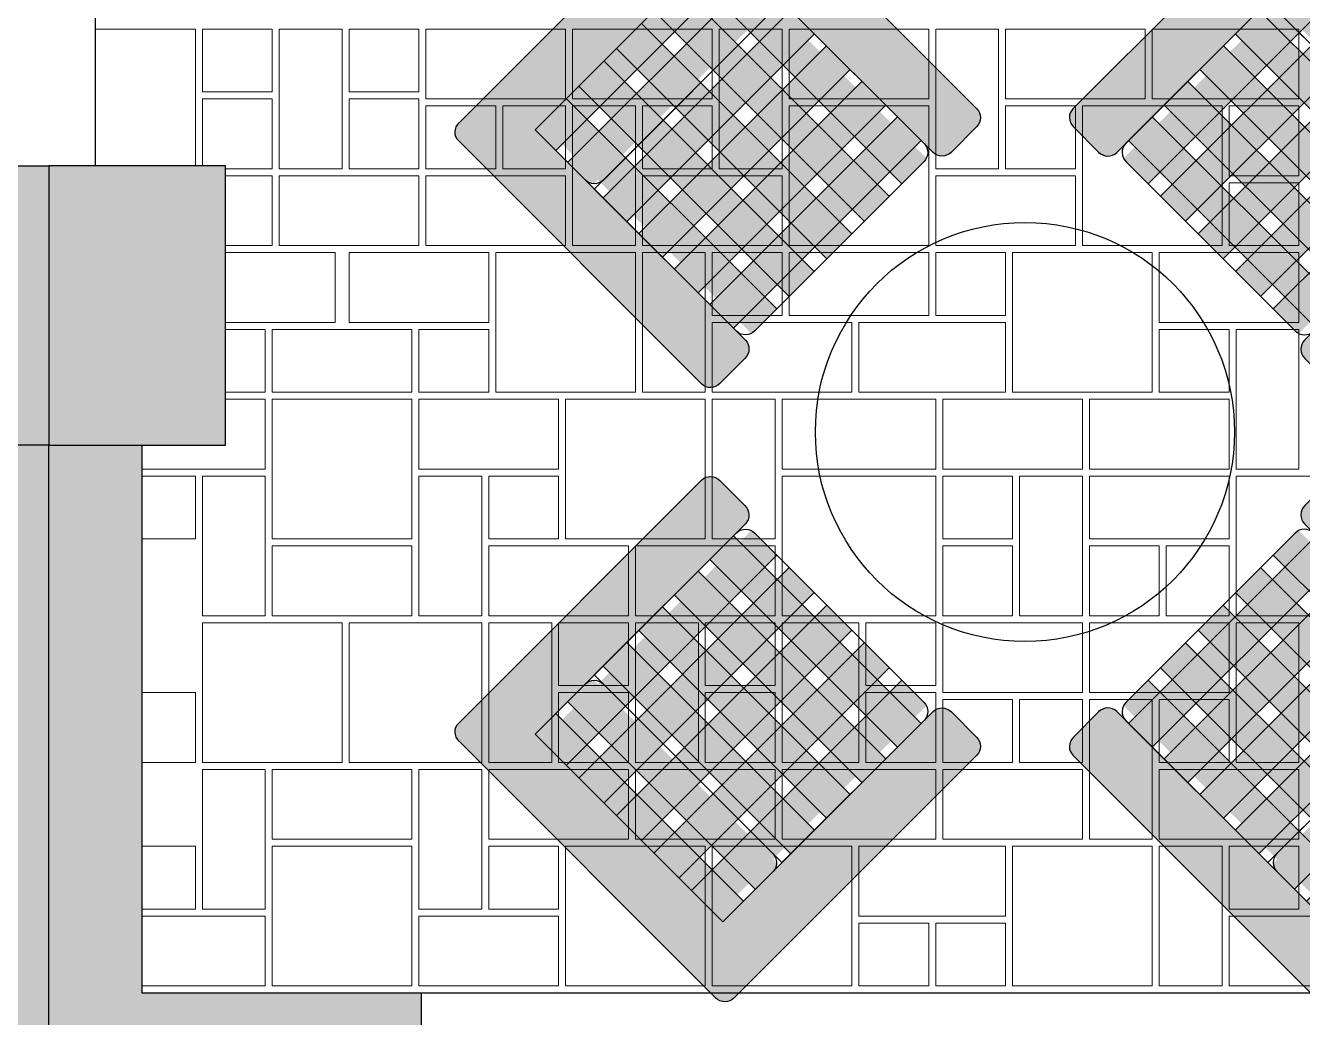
# Model space of a CAD drawing. Header units: millimetres. Extents: x 38613 to 88834, y 14193 to 29607.
# Drawn here: x 47963 to 50706, y 23160 to 25291 of the extents above; entities that cross this region are included whole.
import ezdxf

# ---------------------------------------------------------------- set-up
doc = ezdxf.new("R2010")
doc.units = ezdxf.units.MM
doc.layers.add('Floor', color=7, linetype='Continuous', lineweight=0, true_color=0xd6d6d6)
for name, color, linetype in [('Furn', 34, 'Continuous'), ('furn hatch', 254, 'Continuous'), ('hatch wall', 8, 'Continuous'), ('wall', 5, 'Continuous')]:
    doc.layers.add(name, color=color, linetype=linetype)

# ---------------------------------------------------------------- blocks, each defined once
blk = doc.blocks.new('gad fu')
at = {"layer": 'furn hatch'}
blk.add_hatch(color=256, dxfattribs=at).paths.add_polyline_path([(440, 849.9999999999973, 0.4142135623730596), (410.0000000000036, 879.9999999999973), (330.0000000000073, 880.0000000000045, 0.4142135623731038), (300.0000000000073, 850.0000000000055), (300, 140.0000000000027), (-299.9999999999964, 139.9999999999864), (-300, 309.9999999999873), (-300, 849.9999999999945, 0.4142135623731306), (-330.0000000000036, 879.9999999999945), (-409.9999999999927, 879.9999999999873, 0.4142135623730951), (-439.9999999999927, 849.9999999999873), (-440, 29.99999999999454, 0.4142135623730962), (-410, -5.456968210637569e-12), (410, 4.547473508864641e-12, 0.4142135623730955), (440, 30.00000000000455)])
h = blk.add_hatch(color=256, dxfattribs=at)
h.paths.add_polyline_path([(-200, 809.9999999999827), (-200, 849.9999999999809), (-270, 849.99999999998, 0.08516423317474225), (-280, 848.2842712474421), (-280, 809.9999999999818)])
h.paths.add_polyline_path([(-279.9999999999964, 729.9999999999827), (-280, 689.9999999999809), (-200, 689.9999999999818), (-200.0000000000036, 729.9999999999827)])
h.paths.add_polyline_path([(-279.9999999999964, 609.9999999999827), (-279.9999999999964, 569.9999999999827), (-200, 569.9999999999845), (-200, 609.9999999999827)])
h.paths.add_polyline_path([(-279.9999999999964, 489.9999999999827), (-280.0000000000036, 449.9999999999818), (-200, 449.9999999999845), (-199.9999999999964, 489.9999999999836)])
h.paths.add_polyline_path([(-200, 339.9999999999927), (-200, 449.9999999999827), (-280, 449.9999999999809), (-280, 339.9999999999891)])
h.paths.add_polyline_path([(-270, 339.9999999999882, 0.08516423317474225), (-280, 338.2842712474503), (-280, 139.9999999999873), (-200, 139.99999999999), (-200, 339.9999999999891)])
h = blk.add_hatch(color=256, dxfattribs=at)
h.paths.add_polyline_path([(-160, 849.9999999999836), (-160, 809.9999999999845), (-80, 809.9999999999873), (-80, 849.9999999999845)])
h.paths.add_polyline_path([(-160, 729.9999999999854), (-160, 689.9999999999836), (-80, 689.9999999999864), (-80, 729.9999999999864)])
h.paths.add_polyline_path([(-80, 569.9999999999864), (-80.00000000000364, 609.9999999999864), (-160, 609.9999999999845), (-160, 569.9999999999854)])
h.paths.add_polyline_path([(-80, 449.9999999999873), (-79.99999999999636, 489.9999999999854), (-160.0000000000036, 489.9999999999827), (-159.9999999999964, 449.9999999999845)])
h.paths.add_polyline_path([(-80, 339.9999999999927), (-80, 369.9999999999854), (-160, 369.9999999999845), (-160.0000000000036, 339.99999999999)])
h.paths.add_polyline_path([(-160.0000000000036, 339.99999999999), (-160, 329.9999999999864), (-79.99999999999636, 329.9999999999882), (-79.99999999999636, 339.9999999999927)])
h.paths.add_polyline_path([(-80, 209.9999999999873), (-80, 249.9999999999864), (-160, 249.9999999999845), (-160, 209.9999999999845)])
h = blk.add_hatch(color=256, dxfattribs=at)
h.paths.add_polyline_path([(-40, 249.9999999999873), (-40, 209.9999999999873), (40, 209.9999999999891), (40, 249.9999999999891)])
h.paths.add_polyline_path([(40, 339.9999999999945), (40, 369.9999999999891), (-40, 369.9999999999882), (-39.99999999999636, 339.9999999999936)])
h.paths.add_polyline_path([(-40, 339.99999999999), (-40, 329.9999999999882), (40.00000000000364, 329.99999999999), (40.00000000000364, 339.9999999999945)])
h.paths.add_polyline_path([(40, 449.9999999999891), (40, 489.9999999999882), (-40, 489.9999999999864), (-40.00000000000364, 449.9999999999864)])
h.paths.add_polyline_path([(39.99999999999636, 569.9999999999891), (39.99999999999636, 609.9999999999891), (-40.00000000000364, 609.9999999999864), (-40, 569.9999999999873)])
h.paths.add_polyline_path([(40, 689.9999999999891), (40, 729.9999999999909), (-40, 729.9999999999882), (-40, 689.9999999999854)])
h.paths.add_polyline_path([(-40, 849.9999999999854), (-40, 809.9999999999873), (40, 809.9999999999882), (39.99999999999636, 849.9999999999864)])
h.paths.add_polyline_path([(80.00000000000728, 849.9999999999927), (80.00000000000728, 809.9999999999891), (160, 809.9999999999927), (160, 849.9999999999918)])
h.paths.add_polyline_path([(80.00000000000364, 729.9999999999882), (80.00000000000364, 689.9999999999891), (159.9999999999964, 689.9999999999909), (160, 729.9999999999936)])
h.paths.add_polyline_path([(80, 609.9999999999891), (80.00000000000364, 569.99999999999), (160, 569.9999999999927), (159.9999999999964, 609.9999999999918)])
h.paths.add_polyline_path([(80.00000000000364, 489.9999999999909), (80, 449.9999999999909), (159.9999999999964, 449.99999999999), (159.9999999999927, 489.9999999999918)])
h.paths.add_polyline_path([(160, 339.9999999999964), (160, 369.9999999999918), (80.00000000000364, 369.9999999999909), (80.00000000000728, 339.9999999999955)])
h.paths.add_polyline_path([(160, 329.9999999999927), (160.0000000000036, 339.9999999999955), (80.00000000000364, 339.9999999999955), (80.00000000000728, 329.9999999999909)])
h.paths.add_polyline_path([(160, 209.9999999999918), (160, 249.9999999999918), (80.00000000000364, 249.9999999999909), (79.99999999999636, 209.99999999999)])
h.paths.add_polyline_path([(279.9999999999964, 209.9999999999936), (280, 249.9999999999955), (199.9999999999964, 249.9999999999927), (200.0000000000073, 209.9999999999936)])
h.paths.add_polyline_path([(199.9999999999964, 339.9999999999955), (199.9999999999964, 329.9999999999927), (280, 329.9999999999964), (280, 338.2842712474594, 0.08516423317474225), (270, 339.9999999999973)])
h.paths.add_polyline_path([(270, 339.9999999999973), (280.0000000000036, 339.9999999999945), (280, 369.9999999999936), (199.9999999999964, 369.9999999999918), (200, 339.9999999999973)])
h.paths.add_polyline_path([(279.9999999999964, 449.9999999999945), (279.9999999999891, 489.9999999999945), (200, 489.9999999999927), (200, 449.9999999999918)])
h.paths.add_polyline_path([(200, 569.9999999999927), (200, 489.9999999999909), (280, 489.9999999999936), (279.9999999999964, 569.9999999999936)])
h.paths.add_polyline_path([(280, 569.9999999999945), (280, 609.9999999999945), (199.9999999999964, 609.9999999999927), (200, 569.9999999999927)])
h.paths.add_polyline_path([(200, 729.9999999999945), (199.9999999999964, 689.9999999999909), (280, 689.9999999999945), (280.0000000000036, 729.9999999999964)])
h.paths.add_polyline_path([(280, 809.9999999999945), (280, 848.2842712474585, 0.08516423317467912), (270.0000000000073, 849.9999999999945), (200, 849.9999999999936), (200.0000000000036, 809.9999999999927)])
h = blk.add_hatch(color=256, dxfattribs=at)
h.paths.add_polyline_path([(279.9999999999964, 489.9999999999927), (300, 489.9999999999945), (300, 569.9999999999955), (280, 569.9999999999964)])
h.paths.add_polyline_path([(280.0000000000036, 569.9999999999945), (200, 569.9999999999909), (200, 489.9999999999927), (280, 489.9999999999955)])
h.paths.add_polyline_path([(200, 569.9999999999927), (159.9999999999964, 569.9999999999909), (160, 489.9999999999909), (199.9999999999964, 489.9999999999927)])
h.paths.add_polyline_path([(159.9999999999927, 569.9999999999918), (80, 569.9999999999891), (80, 489.9999999999882), (159.9999999999964, 489.99999999999)])
h.paths.add_polyline_path([(79.99999999999636, 569.99999999999), (40, 569.9999999999891), (39.99999999999636, 489.9999999999864), (80.00000000000728, 489.99999999999)])
h.paths.add_polyline_path([(40.00000000000364, 569.99999999999), (-39.99999999999636, 569.9999999999891), (-40, 489.9999999999864), (40.00000000000364, 489.9999999999891)])
h.paths.add_polyline_path([(-39.99999999999272, 569.9999999999882), (-79.99999999999636, 569.9999999999891), (-80, 489.9999999999854), (-40, 489.9999999999864)])
h.paths.add_polyline_path([(-79.99999999999272, 569.9999999999864), (-160.0000000000036, 569.9999999999827), (-160, 489.9999999999836), (-79.99999999999636, 489.9999999999864)])
h.paths.add_polyline_path([(-159.9999999999964, 569.9999999999845), (-200.0000000000036, 569.9999999999827), (-200.0000000000036, 489.9999999999818), (-160, 489.9999999999827)])
h.paths.add_polyline_path([(-200.0000000000109, 569.9999999999836), (-279.9999999999964, 569.9999999999818), (-280, 489.99999999998), (-200.0000000000036, 489.9999999999809)])
h.paths.add_polyline_path([(-279.9999999999927, 569.9999999999818), (-299.9999999999964, 569.9999999999809), (-300, 489.99999999998), (-280, 489.9999999999791)])
h.paths.add_polyline_path([(-300, 609.9999999999809), (-280, 609.9999999999818), (-280, 689.9999999999827), (-300, 689.99999999998)])
h.paths.add_polyline_path([(-280, 609.9999999999818), (-200.0000000000036, 609.9999999999827), (-200.0000000000036, 689.9999999999827), (-280, 689.9999999999818)])
h.paths.add_polyline_path([(-200, 609.9999999999836), (-160, 609.9999999999845), (-159.9999999999964, 689.9999999999864), (-200.0000000000036, 689.9999999999845)])
h.paths.add_polyline_path([(-160, 609.9999999999845), (-79.99999999999636, 609.9999999999882), (-80, 689.9999999999854), (-160, 689.9999999999836)])
h.paths.add_polyline_path([(-39.99999999999636, 689.9999999999864), (-79.99999999999636, 689.9999999999854), (-80, 609.9999999999854), (-40, 609.9999999999854)])
h.paths.add_polyline_path([(40.00000000000728, 689.9999999999882), (-39.99999999999636, 689.9999999999882), (-40, 609.9999999999873), (40.00000000000364, 609.9999999999882)])
h.paths.add_polyline_path([(40, 609.9999999999891), (79.99999999999636, 609.9999999999882), (79.99999999999636, 689.99999999999), (40, 689.9999999999891)])
h.paths.add_polyline_path([(80, 609.99999999999), (159.9999999999964, 609.9999999999927), (160, 689.9999999999918), (80.00000000000364, 689.99999999999)])
h.paths.add_polyline_path([(200, 689.9999999999918), (159.9999999999964, 689.99999999999), (160.0000000000036, 609.9999999999936), (200, 609.9999999999936)])
h.paths.add_polyline_path([(200, 609.9999999999927), (280, 609.9999999999955), (280.0000000000036, 689.9999999999964), (200, 689.9999999999927)])
h.paths.add_polyline_path([(299.9999999999927, 689.9999999999936), (279.9999999999964, 689.9999999999936), (280, 609.9999999999964), (300, 609.9999999999955)])
h.paths.add_polyline_path([(300.0000000000036, 809.9999999999936), (279.9999999999964, 809.9999999999927), (280, 729.9999999999945), (300, 729.9999999999955)])
h.paths.add_polyline_path([(279.9999999999964, 809.9999999999936), (200, 809.9999999999927), (200, 729.9999999999927), (280, 729.9999999999964)])
h.paths.add_polyline_path([(159.9999999999927, 729.9999999999918), (200.0000000000036, 729.9999999999918), (200, 809.9999999999909), (159.9999999999964, 809.9999999999891)])
h.paths.add_polyline_path([(160.0000000000036, 809.99999999999), (80.00000000000364, 809.9999999999882), (80.00000000000364, 729.9999999999909), (159.9999999999964, 729.9999999999909)])
h.paths.add_polyline_path([(80.00000000000364, 809.9999999999909), (40, 809.9999999999891), (40, 729.9999999999882), (80.00000000000728, 729.9999999999909)])
h.paths.add_polyline_path([(40, 809.9999999999873), (-40, 809.9999999999854), (-40, 729.9999999999882), (40, 729.99999999999)])
h.paths.add_polyline_path([(-40, 809.9999999999882), (-80, 809.9999999999873), (-80, 729.9999999999864), (-39.99999999999636, 729.9999999999891)])
h.paths.add_polyline_path([(-80, 729.9999999999882), (-80, 809.9999999999873), (-160, 809.9999999999854), (-160, 729.9999999999836)])
h.paths.add_polyline_path([(-200, 729.9999999999845), (-160, 729.9999999999864), (-160, 809.9999999999864), (-200.0000000000036, 809.9999999999864)])
h.paths.add_polyline_path([(-199.9999999999964, 809.9999999999845), (-279.9999999999927, 809.9999999999827), (-279.9999999999927, 729.9999999999827), (-200, 729.9999999999854)])
h.paths.add_polyline_path([(-279.9999999999964, 809.9999999999809), (-300, 809.99999999998), (-300, 729.9999999999809), (-279.9999999999964, 729.9999999999836)])
h = blk.add_hatch(color=256, dxfattribs=at)
h.paths.add_polyline_path([(-279.9999999999964, 209.9999999999827), (-300, 209.9999999999791), (-300, 139.9999999999873), (-280, 139.9999999999873)])
h.paths.add_polyline_path([(-200.0000000000036, 209.9999999999836), (-280, 209.9999999999809), (-280, 139.9999999999864), (-200, 139.9999999999891)])
h.paths.add_polyline_path([(-160, 209.9999999999845), (-200.0000000000036, 209.9999999999836), (-200, 139.9999999999891), (-160.0000000000036, 139.9999999999891)])
h.paths.add_polyline_path([(-79.99999999999636, 209.9999999999873), (-160.0000000000036, 209.9999999999845), (-160, 139.99999999999), (-79.99999999999636, 139.9999999999945)])
h.paths.add_polyline_path([(-39.99999999999636, 209.9999999999873), (-79.99999999999636, 209.9999999999882), (-80, 139.9999999999927), (-40, 139.9999999999936)])
h.paths.add_polyline_path([(40.00000000000364, 209.9999999999882), (-39.99999999999636, 209.9999999999873), (-40, 139.9999999999927), (40, 139.9999999999973)])
h.paths.add_polyline_path([(80.00000000000364, 209.9999999999909), (40, 209.99999999999), (39.99999999999636, 139.9999999999964), (79.99999999999636, 139.9999999999982)])
h.paths.add_polyline_path([(160, 209.9999999999909), (80.00000000000364, 209.9999999999891), (80, 139.9999999999973), (160, 140.0000000000009)])
h.paths.add_polyline_path([(200, 209.9999999999927), (159.9999999999964, 209.9999999999909), (160, 139.9999999999991), (200, 140.0000000000009)])
h.paths.add_polyline_path([(280.0000000000073, 209.9999999999955), (200, 209.9999999999927), (200.0000000000036, 140.0000000000018), (280, 140.0000000000036)])
h.paths.add_polyline_path([(300.0000000000036, 209.9999999999955), (279.9999999999964, 209.9999999999945), (280, 140.0000000000036), (299.9999999999964, 140.0000000000055)])
h.paths.add_polyline_path([(300.0000000000036, 309.9999999999973, 0.1844830881382222), (292.3606797750035, 329.9999999999945), (280, 329.9999999999936), (280.0000000000036, 249.9999999999936), (299.9999999999964, 249.9999999999945)])
h.paths.add_polyline_path([(280.0000000000036, 329.9999999999945), (200, 329.9999999999918), (199.9999999999964, 249.9999999999918), (280, 249.9999999999936)])
h.paths.add_polyline_path([(200.0000000000036, 329.9999999999936), (159.9999999999964, 329.9999999999927), (160.0000000000036, 249.9999999999927), (199.9999999999964, 249.9999999999927)])
h.paths.add_polyline_path([(160.0000000000036, 329.9999999999927), (80.00000000000364, 329.9999999999909), (80, 249.99999999999), (160, 249.9999999999918)])
h.paths.add_polyline_path([(80.00000000000364, 329.9999999999891), (40, 329.9999999999882), (40.00000000000364, 249.99999999999), (80, 249.9999999999909)])
h.paths.add_polyline_path([(-40, 329.9999999999873), (-80, 329.9999999999864), (-80, 249.9999999999882), (-40, 249.9999999999882)])
h.paths.add_polyline_path([(40.00000000000364, 329.99999999999), (-39.99999999999636, 329.9999999999891), (-40, 249.9999999999864), (40, 249.9999999999882)])
h.paths.add_polyline_path([(-80, 329.9999999999864), (-160, 329.9999999999845), (-159.9999999999964, 249.9999999999854), (-80, 249.9999999999864)])
h.paths.add_polyline_path([(-160.0000000000036, 329.9999999999845), (-200.0000000000036, 329.9999999999827), (-199.9999999999964, 249.9999999999845), (-160.0000000000036, 249.9999999999854)])
h.paths.add_polyline_path([(-200.0000000000036, 329.9999999999836), (-280, 329.9999999999809), (-279.9999999999964, 249.9999999999818), (-200, 249.9999999999836)])
h.paths.add_polyline_path([(-280, 329.9999999999818), (-292.3606797750035, 329.9999999999809, 0.1844830881381789), (-300, 309.9999999999873), (-299.9999999999964, 249.9999999999818), (-279.9999999999927, 249.9999999999818)])
h.paths.add_polyline_path([(-280, 449.9999999999809), (-300, 449.99999999998), (-300.0000000000036, 369.9999999999818), (-279.9999999999964, 369.9999999999836)])
h.paths.add_polyline_path([(-200.0000000000036, 449.9999999999836), (-280, 449.9999999999818), (-279.9999999999964, 369.9999999999836), (-200, 369.9999999999854)])
h.paths.add_polyline_path([(-160.0000000000036, 449.9999999999836), (-200.0000000000036, 449.9999999999836), (-200.0000000000073, 369.9999999999836), (-160, 369.9999999999836)])
h.paths.add_polyline_path([(-79.99999999999272, 449.9999999999864), (-160.0000000000036, 449.9999999999836), (-160.0000000000036, 369.9999999999854), (-80, 369.9999999999873)])
h.paths.add_polyline_path([(-39.99999999999636, 449.9999999999854), (-79.99999999999636, 449.9999999999845), (-79.99999999999636, 369.9999999999864), (-40, 369.9999999999864)])
h.paths.add_polyline_path([(40.00000000000364, 449.9999999999882), (-39.99999999999636, 449.9999999999882), (-39.99999999999272, 369.9999999999891), (40, 369.99999999999)])
h.paths.add_polyline_path([(160.0000000000036, 449.9999999999909), (80.00000000000364, 449.9999999999891), (80.00000000000728, 369.9999999999909), (160, 369.9999999999909)])
h.paths.add_polyline_path([(80.00000000000728, 449.9999999999891), (40.00000000000364, 449.9999999999891), (40.00000000000364, 369.9999999999891), (80.00000000000364, 369.9999999999891)])
h.paths.add_polyline_path([(200.0000000000036, 449.9999999999936), (159.9999999999964, 449.9999999999918), (160, 369.9999999999918), (199.9999999999964, 369.9999999999918)])
h.paths.add_polyline_path([(280, 449.9999999999936), (199.9999999999964, 449.9999999999918), (199.9999999999964, 369.9999999999927), (280, 369.9999999999955)])
h.paths.add_polyline_path([(300.0000000000036, 449.9999999999945), (279.9999999999964, 449.9999999999936), (279.9999999999964, 369.9999999999955), (300, 369.9999999999936)])
at = {"color": 0}
for points in [[(-300, 139.9999999999873), (-300, 849.9999999999945, 0.414213562373095), (-330, 879.9999999999945), (-409.9999999999927, 879.9999999999873, 0.414213562373095), (-439.9999999999927, 849.9999999999873), (-440, 29.99999999999454, 0.4142135623730962), (-410, -5.456968210637569e-12), (410, 4.547473508864641e-12, 0.4142135623730955), (440, 30.00000000000455), (440, 849.9999999999973, 0.414213562373095), (410, 879.9999999999973), (330.0000000000073, 880.0000000000045, 0.4142135623731127), (300.0000000000073, 850.0000000000045), (300, 140.0000000000045), (-300, 139.9999999999873), (-300, 849.9999999999945)], [(-300, 339.9999999999873), (270, 339.9999999999973, -0.414213562373095), (300, 309.9999999999973), (300, 140.0000000000045), (-300, 139.9999999999873), (-300, 309.9999999999873, -0.4142135623730951), (-270, 339.9999999999873), (300, 339.9999999999873), (300.0000000000073, 819.9999999999945, 0.4142135623730987), (270.0000000000073, 849.9999999999945), (-270, 849.99999999998, 0.414213562373095), (-300, 819.99999999998), (-300, 339.9999999999873)]]:
    blk.add_lwpolyline(points, format="xyb", dxfattribs=at)
at = {"layer": 'furn hatch'}
for p, q in [((-200, 849.9999999999827), (-200, 139.9999999999909)), ((-160, 849.9999999999836), (-160, 139.9999999999918)), ((-80, 849.9999999999854), (-80, 139.9999999999945)), ((-40, 849.9999999999854), (-40, 139.9999999999945)), ((40, 849.9999999999882), (40, 139.9999999999964)), ((80, 849.9999999999891), (80, 139.9999999999973)), ((160, 849.9999999999909), (160, 140)), ((200, 849.9999999999918), (200, 140.0000000000009)), ((300.0000000000073, 809.9999999999945), (-300, 809.9999999999809)), ((300.0000000000073, 729.9999999999945), (-300, 729.9999999999809)), ((300.0000000000073, 689.9999999999945), (-300, 689.9999999999809)), ((300.0000000000036, 609.9999999999945), (-300, 609.9999999999809)), ((300.0000000000036, 569.9999999999945), (-300, 569.9999999999809)), ((300.0000000000036, 489.9999999999945), (-300, 489.9999999999809)), ((300.0000000000036, 449.9999999999945), (-300, 449.9999999999809)), ((300.0000000000036, 369.9999999999945), (-300, 369.9999999999809)), ((300, 249.9999999999945), (-300, 249.9999999999809)), ((-300, 209.99999999998), (300, 209.9999999999936))]:
    blk.add_line(p, q, dxfattribs=at)

msp = doc.modelspace()

# ---------------------------------------------------------------- hatches: boundary and pattern name
at = {"layer": 'hatch wall', "true_color": 0x4a4a4a}
h = msp.add_hatch(color=251, dxfattribs=at)
h.paths.add_polyline_path([(48013.32999292265, 24389.64983081612), (48393.14487163311, 24389.64983081612), (48393.14487163311, 24989.64983081612), (48013.3299929227, 24989.64983081613)])
h.paths.add_polyline_path([(48013.32999292269, 24389.64983081612), (47633.51511421223, 24389.64983081613), (47633.51511421224, 24989.64983081613), (48013.3299929227, 24989.64983081613)])
for points in [[(46813.32999292262, 14913.32306686721), (48013.32999292262, 14913.3230668672), (48013.32999292269, 24389.64983081612), (47813.32999292272, 24389.64983081612), (47813.32999292271, 23213.3230668672), (47213.32999292271, 23213.32306686721), (47213.32999292271, 23013.32306686724), (47813.32999292271, 23013.32306686723), (47813.32999292262, 15113.32306686721), (46813.32999292262, 15113.32306686721)], [(49213.32999292262, 14913.3230668672), (48013.32999292262, 14913.3230668672), (48013.32999292265, 24389.64983081612), (48213.32999292262, 24389.64983081612), (48213.32999292262, 23213.3230668672), (48813.32999292262, 23213.3230668672), (48813.32999292262, 23013.32306686723), (48213.32999292262, 23013.32306686723), (48213.32999292262, 15113.3230668672), (49213.32999292262, 15113.3230668672)]]:
    msp.add_hatch(color=251, dxfattribs=at).paths.add_polyline_path(points)

# ---------------------------------------------------------------- linework, layer by layer
msp.add_line((48113.32999292262, 24989.64983081612), (48113.32999292261, 28387.19888349523))
at = {"layer": 'Floor'}
for points in [[(48113.32999292262, 25283.3230668672), (48328.32999292265, 25283.3230668672)], [(48328.32999292265, 25283.3230668672), (48328.32999292265, 24989.64983081612)], [(48493.32999292265, 25283.3230668672), (48343.32999292265, 25283.3230668672), (48343.32999292265, 25148.3230668672), (48493.32999292265, 25148.3230668672), (48493.32999292265, 25283.3230668672)], [(48643.32999292262, 25283.3230668672), (48643.32999292262, 24983.3230668672), (48508.32999292262, 24983.3230668672), (48508.32999292262, 25283.3230668672), (48643.32999292262, 25283.3230668672)], [(48808.32999292262, 25283.3230668672), (48658.32999292262, 25283.3230668672), (48658.32999292262, 25148.3230668672), (48808.32999292262, 25148.3230668672), (48808.32999292262, 25283.3230668672)], [(48823.32999292265, 25283.3230668672), (49123.32999292265, 25283.3230668672), (49123.32999292265, 25133.3230668672), (48823.32999292265, 25133.3230668672), (48823.32999292265, 25283.3230668672)], [(49138.32999292262, 25283.3230668672), (49438.32999292262, 25283.3230668672), (49438.32999292262, 25133.3230668672), (49138.32999292262, 25133.3230668672), (49138.32999292262, 25283.3230668672)], [(49453.32999292262, 25283.3230668672), (49453.32999292262, 24983.3230668672), (49588.32999292262, 24983.3230668672), (49588.32999292262, 25283.3230668672), (49453.32999292262, 25283.3230668672)], [(49603.32999292262, 25133.3230668672), (49903.32999292262, 25133.3230668672), (49903.32999292262, 25283.3230668672), (49603.32999292262, 25283.3230668672), (49603.32999292262, 25133.3230668672)], [(50053.32999292262, 25283.3230668672), (50053.32999292262, 24983.3230668672), (49918.32999292262, 24983.3230668672), (49918.32999292262, 25283.3230668672), (50053.32999292262, 25283.3230668672)], [(50368.32999292262, 25283.3230668672), (50068.32999292262, 25283.3230668672), (50068.32999292262, 25133.3230668672), (50368.32999292262, 25133.3230668672), (50368.32999292262, 25283.3230668672)], [(50698.32999292262, 25283.3230668672), (50383.32999292262, 25283.3230668672), (50383.32999292262, 25133.3230668672), (50698.32999292262, 25133.3230668672), (50698.32999292262, 25283.3230668672)], [(48343.32999292265, 24989.64983081612), (48343.32999292265, 25133.3230668672), (48493.32999292265, 25133.3230668672), (48493.32999292265, 24983.3230668672)], [(48808.32999292262, 24983.3230668672), (48658.32999292262, 24983.3230668672), (48658.32999292262, 25133.3230668672), (48808.32999292262, 25133.3230668672), (48808.32999292262, 24983.3230668672)], [(48823.32999292265, 24983.3230668672), (48973.32999292265, 24983.3230668672), (48973.32999292265, 25118.3230668672), (48823.32999292265, 25118.3230668672), (48823.32999292265, 24983.3230668672)], [(49123.32999292265, 25118.3230668672), (48988.32999292265, 25118.3230668672), (48988.32999292265, 24983.3230668672), (49123.32999292265, 24983.3230668672), (49123.32999292265, 25118.3230668672)], [(49273.32999292262, 25118.3230668672), (49273.32999292262, 24818.3230668672), (49138.32999292262, 24818.3230668672), (49138.32999292262, 25118.3230668672), (49273.32999292262, 25118.3230668672)], [(49288.32999292262, 24983.3230668672), (49438.32999292262, 24983.3230668672), (49438.32999292262, 25118.3230668672), (49288.32999292262, 25118.3230668672), (49288.32999292262, 24983.3230668672)], [(49603.32999292262, 25118.3230668672), (49903.32999292262, 25118.3230668672), (49903.32999292262, 24818.3230668672), (49603.32999292262, 24818.3230668672), (49603.32999292262, 25118.3230668672)], [(50218.32999292262, 24983.3230668672), (50068.32999292262, 24983.3230668672), (50068.32999292262, 25118.3230668672), (50218.32999292262, 25118.3230668672), (50218.32999292262, 24983.3230668672)], [(50533.32999292262, 25118.3230668672), (50233.32999292262, 25118.3230668672), (50233.32999292262, 24818.3230668672), (50533.32999292262, 24818.3230668672), (50533.32999292262, 25118.3230668672)], [(50548.32999292262, 24968.3230668672), (50698.32999292262, 24968.3230668672), (50698.32999292262, 25118.3230668672), (50548.32999292262, 25118.3230668672), (50548.32999292262, 24968.3230668672)], [(48493.32999292265, 24983.3230668672), (48393.14487163311, 24983.3230668672)], [(48493.32999292265, 24968.3230668672), (48393.14487163311, 24968.3230668672)], [(48393.14487163311, 24818.3230668672), (48493.32999292265, 24818.3230668672), (48493.32999292265, 24968.3230668672)], [(48808.32999292262, 24968.3230668672), (48508.32999292262, 24968.3230668672), (48508.32999292262, 24818.3230668672), (48808.32999292262, 24818.3230668672), (48808.32999292262, 24968.3230668672)], [(48823.32999292265, 24968.3230668672), (49123.32999292265, 24968.3230668672), (49123.32999292265, 24818.3230668672), (48823.32999292265, 24818.3230668672), (48823.32999292265, 24968.3230668672)], [(49288.32999292262, 24968.3230668672), (49588.32999292262, 24968.3230668672), (49588.32999292262, 24818.3230668672), (49288.32999292262, 24818.3230668672), (49288.32999292262, 24968.3230668672)], [(50218.32999292262, 24968.3230668672), (49918.32999292262, 24968.3230668672), (49918.32999292262, 24818.3230668672), (50218.32999292262, 24818.3230668672), (50218.32999292262, 24968.3230668672)], [(50548.32999292262, 24953.3230668672), (50698.32999292262, 24953.3230668672), (50698.32999292262, 24818.3230668672), (50548.32999292262, 24818.3230668672), (50548.32999292262, 24953.3230668672)], [(48393.14487163311, 24653.3230668672), (48628.32999292262, 24653.3230668672), (48628.32999292262, 24803.3230668672), (48393.14487163311, 24803.3230668672)], [(48958.32999292262, 24653.3230668672), (48658.32999292262, 24653.3230668672), (48658.32999292262, 24803.3230668672), (48958.32999292262, 24803.3230668672), (48958.32999292262, 24653.3230668672)], [(49273.32999292262, 24503.3230668672), (48973.32999292262, 24503.3230668672), (48973.32999292262, 24803.3230668672), (49273.32999292262, 24803.3230668672), (49273.32999292262, 24503.3230668672)], [(49423.32999292262, 24803.3230668672), (49423.32999292262, 24503.3230668672), (49288.32999292262, 24503.3230668672), (49288.32999292262, 24803.3230668672), (49423.32999292262, 24803.3230668672)], [(49438.32999292262, 24668.3230668672), (49588.32999292262, 24668.3230668672), (49588.32999292262, 24803.3230668672), (49438.32999292262, 24803.3230668672), (49438.32999292262, 24668.3230668672)], [(49603.32999292262, 24803.3230668672), (49903.32999292262, 24803.3230668672), (49903.32999292262, 24668.3230668672), (49603.32999292262, 24668.3230668672), (49603.32999292262, 24803.3230668672)], [(50068.32999292262, 24668.3230668672), (49918.32999292262, 24668.3230668672), (49918.32999292262, 24803.3230668672), (50068.32999292262, 24803.3230668672), (50068.32999292262, 24668.3230668672)], [(50383.32999292262, 24803.3230668672), (50083.32999292262, 24803.3230668672), (50083.32999292262, 24503.3230668672), (50383.32999292262, 24503.3230668672), (50383.32999292262, 24803.3230668672)], [(50083.32999292262, 24503.3230668672), (50383.32999292262, 24503.3230668672), (50383.32999292262, 24803.3230668672), (50083.32999292262, 24803.3230668672), (50083.32999292262, 24503.3230668672)], [(50398.32999292262, 24653.3230668672), (50698.32999292262, 24653.3230668672), (50698.32999292262, 24803.3230668672), (50398.32999292262, 24803.3230668672), (50398.32999292262, 24653.3230668672)], [(48393.14487163311, 24638.3230668672), (48478.32999292262, 24638.3230668672), (48478.32999292262, 24503.3230668672), (48393.14487163311, 24503.3230668672)], [(48493.32999292262, 24503.3230668672), (48793.32999292262, 24503.3230668672), (48793.32999292262, 24638.3230668672), (48493.32999292262, 24638.3230668672), (48493.32999292262, 24503.3230668672)], [(48958.32999292262, 24638.3230668672), (48808.32999292262, 24638.3230668672), (48808.32999292262, 24503.3230668672), (48958.32999292262, 24503.3230668672), (48958.32999292262, 24638.3230668672)], [(49438.32999292262, 24653.3230668672), (49738.32999292262, 24653.3230668672), (49738.32999292262, 24503.3230668672), (49438.32999292262, 24503.3230668672), (49438.32999292262, 24653.3230668672)], [(50068.32999292262, 24653.3230668672), (49753.32999292262, 24653.3230668672), (49753.32999292262, 24503.3230668672), (50068.32999292262, 24503.3230668672), (50068.32999292262, 24653.3230668672)], [(50398.32999292262, 24638.3230668672), (50548.32999292262, 24638.3230668672), (50548.32999292262, 24503.3230668672), (50398.32999292262, 24503.3230668672), (50398.32999292262, 24638.3230668672)], [(50563.32999292262, 24338.3230668672), (50563.32999292262, 24638.3230668672), (50698.32999292262, 24638.3230668672), (50698.32999292262, 24338.3230668672), (50563.32999292262, 24338.3230668672)], [(48213.32999292262, 24338.3230668672), (48478.32999292262, 24338.3230668672), (48478.32999292262, 24488.3230668672), (48393.14487163311, 24488.3230668672)], [(48493.32999292262, 24188.3230668672), (48793.32999292262, 24188.3230668672), (48793.32999292262, 24488.3230668672), (48493.32999292262, 24488.3230668672), (48493.32999292262, 24188.3230668672)], [(49108.32999292262, 24338.3230668672), (48808.32999292262, 24338.3230668672), (48808.32999292262, 24488.3230668672), (49108.32999292262, 24488.3230668672), (49108.32999292262, 24338.3230668672)], [(49423.32999292262, 24188.3230668672), (49123.32999292262, 24188.3230668672), (49123.32999292262, 24488.3230668672), (49423.32999292262, 24488.3230668672), (49423.32999292262, 24188.3230668672)], [(49438.32999292262, 24488.3230668672), (49438.32999292262, 24188.3230668672), (49573.32999292262, 24188.3230668672), (49573.32999292262, 24488.3230668672), (49438.32999292262, 24488.3230668672)], [(49588.32999292262, 24338.3230668672), (49918.32999292262, 24338.3230668672), (49918.32999292262, 24488.3230668672), (49588.32999292262, 24488.3230668672), (49588.32999292262, 24338.3230668672)], [(49933.32999292265, 24338.3230668672), (50233.32999292265, 24338.3230668672), (50233.32999292265, 24488.3230668672), (49933.32999292265, 24488.3230668672), (49933.32999292265, 24338.3230668672)], [(50248.32999292262, 24338.3230668672), (50548.32999292262, 24338.3230668672), (50548.32999292262, 24488.3230668672), (50248.32999292262, 24488.3230668672), (50248.32999292262, 24338.3230668672)], [(48213.32999292262, 24323.3230668672), (48328.32999292262, 24323.3230668672), (48328.32999292262, 24188.3230668672), (48213.32999292262, 24188.3230668672)], [(48343.32999292262, 24023.3230668672), (48343.32999292262, 24323.3230668672), (48478.32999292262, 24323.3230668672), (48478.32999292262, 24023.3230668672), (48343.32999292262, 24023.3230668672)], [(48943.32999292262, 24023.3230668672), (48943.32999292262, 24323.3230668672), (48808.32999292262, 24323.3230668672), (48808.32999292262, 24023.3230668672), (48943.32999292262, 24023.3230668672)], [(49108.32999292262, 24323.3230668672), (48958.32999292262, 24323.3230668672), (48958.32999292262, 24188.3230668672), (49108.32999292262, 24188.3230668672), (49108.32999292262, 24323.3230668672)], [(49588.32999292262, 24323.3230668672), (49918.32999292262, 24323.3230668672), (49918.32999292262, 24023.3230668672), (49588.32999292262, 24023.3230668672), (49588.32999292262, 24323.3230668672)], [(49933.32999292265, 24323.3230668672), (50083.32999292265, 24323.3230668672), (50083.32999292265, 24188.3230668672), (49933.32999292265, 24188.3230668672), (49933.32999292265, 24323.3230668672)], [(50098.32999292265, 24323.3230668672), (50098.32999292265, 24023.3230668672), (50233.32999292265, 24023.3230668672), (50233.32999292265, 24323.3230668672), (50098.32999292265, 24323.3230668672)], [(50548.32999292262, 24188.3230668672), (50248.32999292262, 24188.3230668672), (50248.32999292262, 24323.3230668672), (50548.32999292262, 24323.3230668672), (50548.32999292262, 24188.3230668672)], [(50563.32999292262, 24323.3230668672), (50863.32999292262, 24323.3230668672), (50863.32999292262, 24023.3230668672), (50563.32999292262, 24023.3230668672), (50563.32999292262, 24323.3230668672)], [(48013.32999292265, 24023.3230668672), (48013.32999292265, 24023.3230668672), (48013.32999292265, 24173.3230668672)], [(48013.32999292269, 24023.3230668672), (48013.32999292269, 24023.3230668672), (48013.32999292269, 24173.3230668672)], [(48493.32999292262, 24173.3230668672), (48793.32999292262, 24173.3230668672), (48793.32999292262, 24023.3230668672), (48493.32999292262, 24023.3230668672), (48493.32999292262, 24173.3230668672)], [(49258.32999292262, 24023.3230668672), (48958.32999292262, 24023.3230668672), (48958.32999292262, 24173.3230668672), (49258.32999292262, 24173.3230668672), (49258.32999292262, 24023.3230668672)], [(49273.32999292262, 24173.3230668672), (49573.32999292262, 24173.3230668672), (49573.32999292262, 24023.3230668672), (49273.32999292262, 24023.3230668672), (49273.32999292262, 24173.3230668672)], [(49933.32999292265, 24023.3230668672), (50083.32999292265, 24023.3230668672), (50083.32999292265, 24173.3230668672), (49933.32999292265, 24173.3230668672), (49933.32999292265, 24023.3230668672)], [(50248.32999292262, 24023.3230668672), (50398.32999292262, 24023.3230668672), (50398.32999292262, 24173.3230668672), (50248.32999292262, 24173.3230668672), (50248.32999292262, 24023.3230668672)], [(50548.32999292262, 24023.3230668672), (50413.32999292262, 24023.3230668672), (50413.32999292262, 24173.3230668672), (50548.32999292262, 24173.3230668672), (50548.32999292262, 24023.3230668672)], [(48343.32999292262, 24008.3230668672), (48643.32999292262, 24008.3230668672), (48643.32999292262, 23708.3230668672), (48343.32999292262, 23708.3230668672), (48343.32999292262, 24008.3230668672)], [(48943.32999292262, 24008.3230668672), (48658.32999292262, 24008.3230668672), (48658.32999292262, 23708.3230668672), (48943.32999292262, 23708.3230668672), (48943.32999292262, 24008.3230668672)], [(49093.32999292262, 24008.3230668672), (49093.32999292262, 23708.3230668672), (48958.32999292262, 23708.3230668672), (48958.32999292262, 24008.3230668672), (49093.32999292262, 24008.3230668672)], [(49258.32999292262, 24008.3230668672), (49108.32999292262, 24008.3230668672), (49108.32999292262, 23873.3230668672), (49258.32999292262, 23873.3230668672), (49258.32999292262, 24008.3230668672)], [(49408.32999292262, 24008.3230668672), (49408.32999292262, 23708.3230668672), (49273.32999292262, 23708.3230668672), (49273.32999292262, 24008.3230668672), (49408.32999292262, 24008.3230668672)], [(49573.32999292262, 24008.3230668672), (49423.32999292262, 24008.3230668672), (49423.32999292262, 23873.3230668672), (49573.32999292262, 23873.3230668672), (49573.32999292262, 24008.3230668672)], [(49588.32999292262, 24008.3230668672), (49588.32999292262, 23708.3230668672), (49753.32999292262, 23708.3230668672), (49753.32999292262, 24008.3230668672), (49588.32999292262, 24008.3230668672)], [(49918.32999292262, 24008.3230668672), (49768.32999292262, 24008.3230668672), (49768.32999292262, 23873.3230668672), (49918.32999292262, 23873.3230668672), (49918.32999292262, 24008.3230668672)], [(49933.32999292265, 24008.3230668672), (50233.32999292265, 24008.3230668672), (50233.32999292265, 23858.3230668672), (49933.32999292265, 23858.3230668672), (49933.32999292265, 24008.3230668672)], [(50248.32999292262, 24008.3230668672), (50548.32999292262, 24008.3230668672), (50548.32999292262, 23858.3230668672), (50248.32999292262, 23858.3230668672), (50248.32999292262, 24008.3230668672)], [(50563.32999292262, 24008.3230668672), (50563.32999292262, 23708.3230668672), (50698.32999292262, 23708.3230668672), (50698.32999292262, 24008.3230668672), (50563.32999292262, 24008.3230668672)], [(48213.32999292262, 23858.3230668672), (48328.32999292262, 23858.3230668672), (48328.32999292262, 23708.3230668672)], [(49258.32999292262, 23708.3230668672), (49108.32999292262, 23708.3230668672), (49108.32999292262, 23858.3230668672), (49258.32999292262, 23858.3230668672), (49258.32999292262, 23708.3230668672)], [(49573.32999292262, 23708.3230668672), (49423.32999292262, 23708.3230668672), (49423.32999292262, 23858.3230668672), (49573.32999292262, 23858.3230668672), (49573.32999292262, 23708.3230668672)], [(49918.32999292262, 23708.3230668672), (49768.32999292262, 23708.3230668672), (49768.32999292262, 23858.3230668672), (49918.32999292262, 23858.3230668672), (49918.32999292262, 23708.3230668672)], [(49933.32999292265, 23708.3230668672), (50083.32999292265, 23708.3230668672), (50083.32999292265, 23843.3230668672), (49933.32999292265, 23843.3230668672), (49933.32999292265, 23708.3230668672)], [(50233.32999292265, 23843.3230668672), (50098.32999292265, 23843.3230668672), (50098.32999292265, 23708.3230668672), (50233.32999292265, 23708.3230668672), (50233.32999292265, 23843.3230668672)], [(50383.32999292262, 23843.3230668672), (50383.32999292262, 23543.3230668672), (50248.32999292262, 23543.3230668672), (50248.32999292262, 23843.3230668672), (50383.32999292262, 23843.3230668672)], [(50398.32999292262, 23708.3230668672), (50548.32999292262, 23708.3230668672), (50548.32999292262, 23843.3230668672), (50398.32999292262, 23843.3230668672), (50398.32999292262, 23708.3230668672)], [(48328.32999292262, 23708.3230668672), (48213.32999292262, 23708.3230668672)], [(48013.32999292265, 23693.3230668672), (48013.32999292265, 23693.3230668672), (48013.32999292265, 23543.3230668672)], [(48013.32999292269, 23693.3230668672), (48013.32999292269, 23693.3230668672), (48013.32999292269, 23543.3230668672)], [(48343.32999292262, 23693.3230668672), (48343.32999292262, 23393.3230668672), (48478.32999292262, 23393.3230668672), (48478.32999292262, 23693.3230668672), (48343.32999292262, 23693.3230668672)], [(48493.32999292262, 23543.3230668672), (48793.32999292262, 23543.3230668672), (48793.32999292262, 23693.3230668672), (48493.32999292262, 23693.3230668672), (48493.32999292262, 23543.3230668672)], [(48943.32999292262, 23693.3230668672), (48943.32999292262, 23393.3230668672), (48808.32999292262, 23393.3230668672), (48808.32999292262, 23693.3230668672), (48943.32999292262, 23693.3230668672)], [(49258.32999292262, 23693.3230668672), (48958.32999292262, 23693.3230668672), (48958.32999292262, 23543.3230668672), (49258.32999292262, 23543.3230668672), (49258.32999292262, 23693.3230668672)], [(49573.32999292262, 23693.3230668672), (49273.32999292262, 23693.3230668672), (49273.32999292262, 23543.3230668672), (49573.32999292262, 23543.3230668672), (49573.32999292262, 23693.3230668672)], [(49588.32999292262, 23693.3230668672), (49918.32999292262, 23693.3230668672), (49918.32999292262, 23543.3230668672), (49588.32999292262, 23543.3230668672), (49588.32999292262, 23693.3230668672)], [(49933.32999292265, 23693.3230668672), (50233.32999292265, 23693.3230668672), (50233.32999292265, 23543.3230668672), (49933.32999292265, 23543.3230668672), (49933.32999292265, 23693.3230668672)], [(50398.32999292262, 23693.3230668672), (50698.32999292262, 23693.3230668672), (50698.32999292262, 23543.3230668672), (50398.32999292262, 23543.3230668672), (50398.32999292262, 23693.3230668672)], [(48213.32999292262, 23393.3230668672), (48328.32999292262, 23393.3230668672), (48328.32999292262, 23528.3230668672), (48213.32999292262, 23528.3230668672)], [(48493.32999292262, 23528.3230668672), (48793.32999292262, 23528.3230668672), (48793.32999292262, 23228.3230668672), (48493.32999292262, 23228.3230668672), (48493.32999292262, 23528.3230668672)], [(49108.32999292262, 23393.3230668672), (48958.32999292262, 23393.3230668672), (48958.32999292262, 23528.3230668672), (49108.32999292262, 23528.3230668672), (49108.32999292262, 23393.3230668672)], [(49423.32999292262, 23528.3230668672), (49123.32999292262, 23528.3230668672), (49123.32999292262, 23228.3230668672), (49423.32999292262, 23228.3230668672), (49423.32999292262, 23528.3230668672)], [(49438.32999292262, 23228.3230668672), (49738.32999292262, 23228.3230668672), (49738.32999292262, 23528.3230668672), (49438.32999292262, 23528.3230668672), (49438.32999292262, 23228.3230668672)], [(50068.32999292262, 23378.3230668672), (49753.32999292262, 23378.3230668672), (49753.32999292262, 23528.3230668672), (50068.32999292262, 23528.3230668672), (50068.32999292262, 23378.3230668672)], [(49753.32999292262, 23378.3230668672), (50068.32999292262, 23378.3230668672), (50068.32999292262, 23528.3230668672), (49753.32999292262, 23528.3230668672), (49753.32999292262, 23378.3230668672)], [(50383.32999292262, 23228.3230668672), (50083.32999292262, 23228.3230668672), (50083.32999292262, 23528.3230668672), (50383.32999292262, 23528.3230668672), (50383.32999292262, 23228.3230668672)], [(50533.32999292262, 23528.3230668672), (50533.32999292262, 23228.3230668672), (50398.32999292262, 23228.3230668672), (50398.32999292262, 23528.3230668672), (50533.32999292262, 23528.3230668672)], [(50548.32999292262, 23393.3230668672), (50698.32999292262, 23393.3230668672), (50698.32999292262, 23528.3230668672), (50548.32999292262, 23528.3230668672), (50548.32999292262, 23393.3230668672)], [(48213.32999292262, 23378.3230668672), (48478.32999292262, 23378.3230668672), (48478.32999292262, 23228.3230668672), (48213.32999292262, 23228.3230668672)], [(49108.32999292262, 23378.3230668672), (48808.32999292262, 23378.3230668672), (48808.32999292262, 23228.3230668672), (49108.32999292262, 23228.3230668672), (49108.32999292262, 23378.3230668672)], [(50548.32999292262, 23378.3230668672), (50848.32999292262, 23378.3230668672), (50848.32999292262, 23228.3230668672), (50548.32999292262, 23228.3230668672), (50548.32999292262, 23378.3230668672)], [(49753.32999292262, 23363.3230668672), (49903.32999292262, 23363.3230668672), (49903.32999292262, 23228.3230668672), (49753.32999292262, 23228.3230668672), (49753.32999292262, 23363.3230668672)], [(50068.32999292262, 23363.3230668672), (49918.32999292262, 23363.3230668672), (49918.32999292262, 23228.3230668672), (50068.32999292262, 23228.3230668672), (50068.32999292262, 23363.3230668672)]]:
    msp.add_lwpolyline(points, dxfattribs=at)
at = {"layer": 'Furn', "color": 34}
msp.add_circle((50109.75156737365, 24417.84894630943), 450, dxfattribs=at)
at = {"layer": 'wall', "color": 4}
msp.add_line((48813.32999292262, 23213.3230668672), (51013.32999292262, 23213.3230668672), dxfattribs=at)
at = {"layer": 'wall'}
for points in [[(48013.32999292269, 24389.64983081612), (47633.51511421223, 24389.64983081613), (47633.51511421224, 24989.64983081613), (48013.3299929227, 24989.64983081613)], [(48013.32999292265, 24389.64983081612), (48393.14487163311, 24389.64983081612), (48393.14487163311, 24989.64983081612), (48013.3299929227, 24989.64983081613)]]:
    msp.add_lwpolyline(points, close=True, dxfattribs=at)
for points in [[(46813.32999292262, 14913.32306686721), (46813.32999292262, 14913.32306686721), (46813.32999292262, 14913.32306686721), (46813.32999292262, 14913.32306686721), (46813.32999292262, 14913.32306686721), (48013.32999292262, 14913.3230668672), (48013.32999292269, 24389.64983081612), (48013.32999292269, 24389.64983081612), (47813.32999292272, 24389.64983081612), (47813.32999292272, 24389.64983081612), (47813.32999292272, 24389.64983081612), (47813.32999292272, 24389.64983081612), (47813.32999292271, 23213.3230668672), (47213.32999292271, 23213.32306686721), (47213.32999292271, 23013.32306686724), (47813.32999292271, 23013.32306686723), (47813.32999292262, 15113.32306686721), (46813.32999292262, 15113.32306686721), (46813.32999292262, 14913.32306686721)], [(49213.32999292262, 14913.3230668672), (49213.32999292262, 14913.3230668672), (49213.32999292262, 14913.3230668672), (49213.32999292262, 14913.3230668672), (49213.32999292262, 14913.3230668672), (48013.32999292262, 14913.3230668672), (48013.32999292265, 24389.64983081612), (48013.32999292265, 24389.64983081612), (48213.32999292262, 24389.64983081612), (48213.32999292262, 24389.64983081612), (48213.32999292262, 24389.64983081612), (48213.32999292262, 24389.64983081612), (48213.32999292262, 23213.3230668672), (48813.32999292262, 23213.3230668672), (48813.32999292262, 23013.32306686723), (48213.32999292262, 23013.32306686723), (48213.32999292262, 15113.3230668672), (49213.32999292262, 15113.3230668672), (49213.32999292262, 14913.3230668672)]]:
    msp.add_lwpolyline(points, dxfattribs=at)

# ---------------------------------------------------------------- block references
at = {"layer": 'Furn', "color": 34, "zscale": 0.9}
for p, xscale, yscale, rotation in [((49170.06871685335, 25357.53179682973), -0.9500000000074919, 0.8999999999941792, 225), ((51049.43441789395, 25357.53179682973), 0.9500000000074919, 0.8999999999941792, 135), ((49170.06871685332, 23478.16609578913), -0.9500000000074921, 0.8999999999941792, 315), ((51049.43441789398, 23478.1660957891), 0.9500000000074919, 0.9000000000232831, 45)]:
    msp.add_blockref('gad fu', p, dxfattribs=dict(at, xscale=xscale, yscale=yscale, rotation=rotation))

doc.saveas('drawing.dxf')
